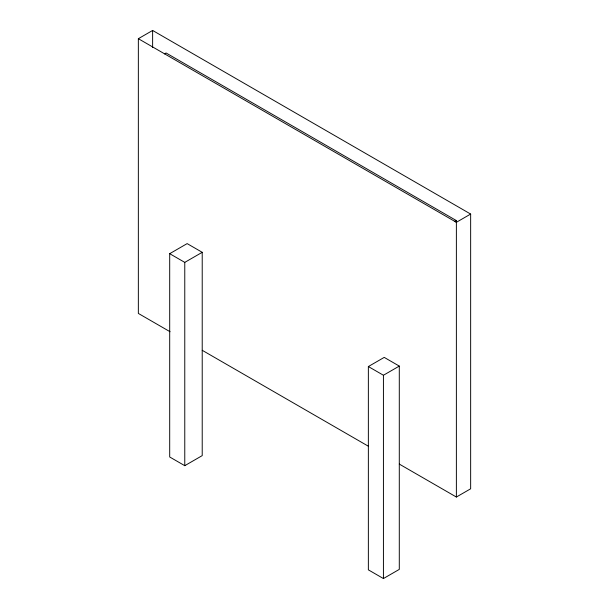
<?xml version="1.0" encoding="UTF-8"?>
<svg xmlns="http://www.w3.org/2000/svg" width="609" height="609" viewBox="0 0 609 609"><rect width="100%" height="100%" fill="white"/><g stroke="black" fill="none" stroke-linecap="round" stroke-linejoin="round"><path stroke-width="0.91" d="M170.071 331.738L138.35 313.429L138.35 38.694L152.623 30.45L470.65 214.063L470.65 488.799L456.377 497.035L399.291 464.081M164.483 53.889L166.067 52.975L456.164 220.458L456.164 222.361M169.698 253.687L187.146 243.608L202.218 252.309L202.218 455.616L184.771 465.687L169.698 456.986L169.698 253.687L184.771 262.38L202.218 252.309M454.58 221.379L456.164 220.458M138.35 38.694L456.377 222.3L470.65 214.063M368.361 366.549L384.218 357.392L399.291 366.093L399.291 569.392L383.426 578.55L368.361 569.849L368.361 366.549L383.426 375.251L399.291 366.093M202.218 350.297L368.574 446.344M456.377 222.3L456.377 497.035M383.426 375.251L383.426 578.55M184.771 262.38L184.771 465.687M152.623 30.45L152.623 47.563"/></g></svg>
